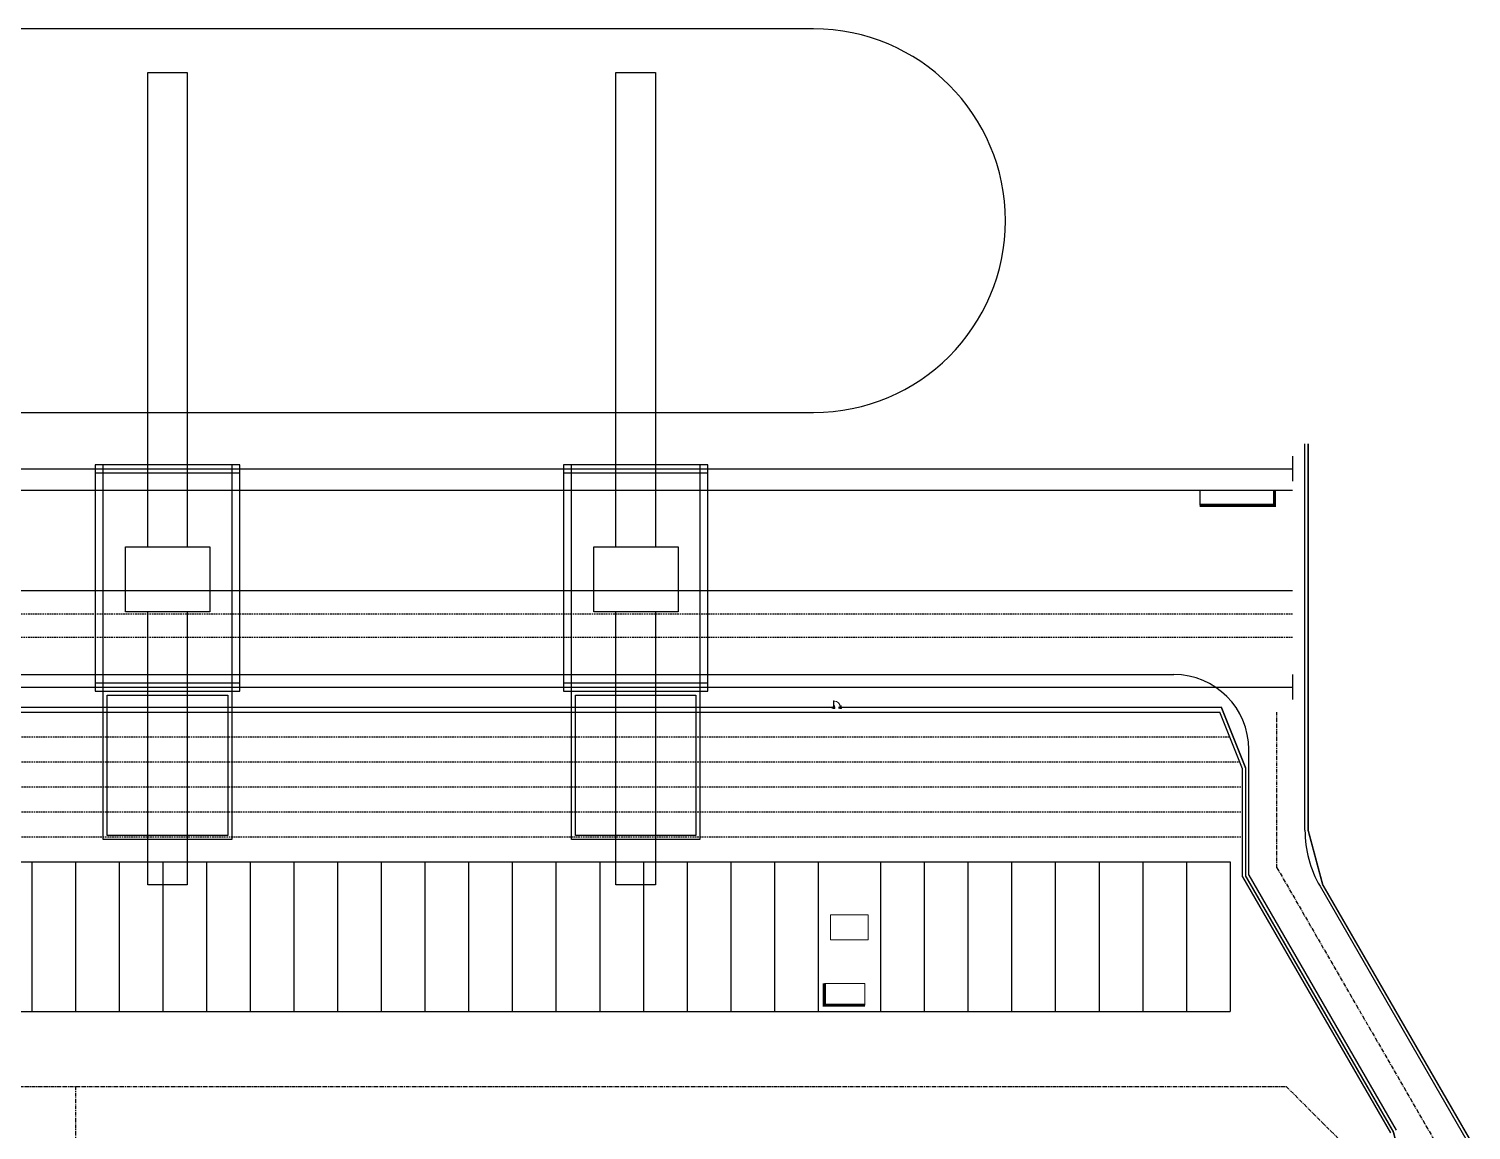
# Model space of a CAD drawing. Header units: millimetres. Extents: x -582 to 479, y -622 to 401.
# Drawn here: x 248.1 to 479.2, y 224 to 400.6 of the extents above; entities that cross this region are included whole.
import ezdxf

# ---------------------------------------------------------------- set-up
doc = ezdxf.new("R2010")
doc.units = ezdxf.units.MM
for name, pattern in [('CENTER', [50.8, 31.75, -6.35, 6.35, -6.35]), ('DASH', [0.35, 0.25, -0.1]), ('DASHED', [19.05, 12.7, -6.35])]:
    doc.linetypes.add(name, pattern=pattern)
for name, color, linetype in [('0001-佛渡-工艺-方案一-围网', 40, 'Continuous'), ('0001-佛渡-工艺-方案一-设备', 40, 'Continuous'), ('0001-佛渡-平面-方案一-围墙', 3, 'Continuous'), ('0001-佛渡-平面-方案一-建筑', 6, 'Continuous'), ('0001-佛渡-平面-方案一-舱盖板', 5, 'Continuous'), ('0001-佛渡-平面-方案一-轨道', 4, 'Continuous'), ('0001-佛渡-平面-方案一-辅建区', 8, 'Continuous'), ('0001-佛渡-平面-方案一道路中心线', 11, 'Continuous'), ('0001-佛渡-平面-方案一道路边界', 7, 'Continuous'), ('TX-箱区维修及人行门禁', 5, 'Continuous')]:
    doc.layers.add(name, color=color, linetype=linetype)
doc.linetypes.add('FENCELINE1', pattern='A,6.35,-2.54,[133,ltypeshp.shx,S=2.54,R=0,X=-2.54,Y=0],-2.54,25.4', length=36.83)
doc.linetypes.add('FENCELINE2', pattern='A,0.25,-0.1,[132,ltypeshp.shx,S=0.1,R=0,X=-0.1,Y=0],-0.1,1', length=1.45)

# ---------------------------------------------------------------- blocks, each defined once
blk = doc.blocks.new('QC')
at = {"color": 6}
for p, q in [((-388.3, 83.48), (-388.3, 159.5)), ((-388.3, 159.5), (-381.95, 159.5)), ((-381.95, 159.5), (-381.95, 83.48)), ((-396.7, 96), (-373.55, 96)), ((-388.3, 29.29), (-388.3, 73.05)), ((-381.95, 73.05), (-381.95, 29.29)), ((-396.7, 61), (-373.55, 61)), ((-381.95, 36.57), (-388.3, 36.57)), ((-381.95, 29.29), (-388.3, 29.29))]:
    blk.add_line(p, q, dxfattribs=at)
for points in [[(-373.55, 96.64), (-396.7, 96.64), (-396.7, 95.36), (-373.55, 95.36)], [(-395.41, 96.64), (-396.7, 96.64), (-396.7, 60.36), (-395.41, 60.36)], [(-373.55, 96.64), (-374.84, 96.64), (-374.84, 60.36), (-373.55, 60.36)], [(-378.33, 73.05), (-391.84, 73.05), (-391.84, 83.48), (-378.33, 83.48)], [(-373.55, 61.64), (-396.7, 61.64), (-396.7, 60.36), (-373.55, 60.36)], [(-374.84, 36.57), (-395.41, 36.57), (-395.41, 60.36), (-374.84, 60.36)], [(-375.48, 37.21), (-394.77, 37.21), (-394.77, 59.71), (-375.48, 59.71)]]:
    blk.add_lwpolyline(points, close=True, dxfattribs=at)
blk = doc.blocks.new('人行维修门')
h = blk.add_hatch(color=8)
h.dxf.hatch_style = 1
h.paths.add_polyline_path([(140.99, 663.41), (141.06, 663.41), (141.06, 663.56), (140.91, 663.56), (140.91, 663.41)])
h.paths.add_polyline_path([(142.04, 663.41), (142.11, 663.41), (142.11, 663.56), (141.96, 663.56), (141.96, 663.41)])
at = {"color": 8, "linetype": 'DASH'}
for p, q in [((141.16, 663.66), (140.81, 663.66)), ((140.81, 663.31), (140.81, 663.66)), ((141.16, 663.31), (140.81, 663.31)), ((141.16, 663.31), (141.16, 663.66)), ((142.21, 663.66), (141.86, 663.66)), ((141.86, 663.31), (141.86, 663.66)), ((142.21, 663.31), (141.86, 663.31)), ((142.21, 663.31), (142.21, 663.66))]:
    blk.add_line(p, q, dxfattribs=at)
at = {"color": 8, "extrusion": (0, 0, -1)}
for p, q in [((141.06, 664.5), (141.01, 664.5)), ((141.01, 663.52), (141.01, 664.5)), ((141.01, 663.52), (141.03, 663.52)), ((141.03, 663.52), (141.03, 664.5))]:
    blk.add_line(p, q, dxfattribs=at)
at = {"color": 8}
for points in [[(140.99, 663.41), (141.06, 663.41), (141.06, 663.56), (140.91, 663.56), (140.91, 663.41), (140.99, 663.41)], [(142.04, 663.41), (142.11, 663.41), (142.11, 663.56), (141.96, 663.56), (141.96, 663.41), (142.04, 663.41)]]:
    blk.add_lwpolyline(points, dxfattribs=at)
at = {"color": 8, "lineweight": 13, "extrusion": (0, 0, -1)}
blk.add_arc((-141.04, 663.52), 0.975, 91.4692, 180, dxfattribs=at)

msp = doc.modelspace()

# ---------------------------------------------------------------- linework, layer by layer
at = {"layer": '0001-佛渡-工艺-方案一-围网', "linetype": 'FENCELINE2', "ltscale": 0.25, "const_width": 0.25}
for points in [[(376.89, 291.8), (228.29, 291.8)], [(465.07, 125.3), (469.07, 125.3), (469.07, 215.03), (466.72, 223.78), (443.07, 264.75), (443.07, 282.05), (439.17, 291.8), (378.29, 291.8)]]:
    msp.add_lwpolyline(points, dxfattribs=at)
at = {"layer": '0001-佛渡-平面-方案一-围墙', "color": 40, "linetype": 'FENCELINE1', "ltscale": 0.02, "const_width": 0.25}
msp.add_lwpolyline([(278.57, -489.55), (278.57, -88.57), (294.94, -72.2), (473.16, -72.2), (479.07, -66.29), (479.07, 222.4), (455.41, 263.37), (453.07, 272.12), (453.07, 334.05)], dxfattribs=at)
at = {"layer": '0001-佛渡-平面-方案一-建筑'}
for p, q in [((435.7, 326.53), (435.7, 324.18)), ((447.7, 326.53), (435.7, 326.53)), ((447.7, 324.18), (447.7, 326.53))]:
    msp.add_line(p, q, dxfattribs=at)
at = {"layer": '0001-佛渡-平面-方案一-建筑', "const_width": 0.5, "elevation": -0.48}
msp.add_lwpolyline([(435.7, 324.18), (447.7, 324.18), (447.7, 326.53)], dxfattribs=at)
at = {"layer": '0001-佛渡-平面-方案一-建筑', "lineweight": 5}
msp.add_lwpolyline([(382.57, 258.55), (376.57, 258.55), (376.57, 254.55), (382.57, 254.55), (382.57, 258.55)], dxfattribs=at)
at = {"layer": '0001-佛渡-平面-方案一-建筑', "lineweight": 5, "const_width": 0.5}
msp.add_lwpolyline([(375.57, 247.55), (375.57, 244.05), (382.07, 244.05)], dxfattribs=at)
at = {"layer": '0001-佛渡-平面-方案一-建筑', "lineweight": 5}
msp.add_lwpolyline([(375.57, 247.55), (382.07, 247.55), (382.07, 244.05), (375.57, 244.05)], close=True, dxfattribs=at)
at = {"layer": '0001-佛渡-平面-方案一-舱盖板', "color": 5}
msp.add_line((-491.43, 310.55), (450.57, 310.55), dxfattribs=at)
msp.add_lwpolyline([(450.57, 326.55), (-491.43, 326.55)], dxfattribs=at)
at = {"layer": '0001-佛渡-平面-方案一-轨道'}
for p, q in [((450.57, 332.05), (450.57, 328.05)), ((450.57, 297.05), (450.57, 293.05))]:
    msp.add_line(p, q, dxfattribs=at)
at = {"layer": '0001-佛渡-平面-方案一-轨道', "color": 4}
for p, q in [((-491.43, 330.05), (450.57, 330.05)), ((-491.43, 295.05), (450.57, 295.05))]:
    msp.add_line(p, q, dxfattribs=at)
at = {"layer": '0001-佛渡-平面-方案一-辅建区', "color": 7, "ltscale": 5, "flags": 128}
msp.add_lwpolyline([(68.98, 400.55, 0.149436), (4.57, 369.8, 0.149436), (68.98, 339.05), (373.82, 339.05, 1), (373.82, 400.55), (68.98, 400.55)], format="xyb", dxfattribs=at)
at = {"layer": '0001-佛渡-平面-方案一道路中心线', "color": 11, "linetype": 'DASHED', "ltscale": 0.02}
for p, q in [((-469.43, 306.8), (450.57, 306.8)), ((-469.43, 303.05), (450.57, 303.05)), ((-454.43, 287.05), (440.53, 287.05)), ((-454.43, 283.05), (442.13, 283.05)), ((-454.43, 279.05), (442.57, 279.05)), ((-454.43, 275.05), (442.57, 275.05)), ((-454.43, 271.05), (442.57, 271.05))]:
    msp.add_line(p, q, dxfattribs=at)
at = {"layer": '0001-佛渡-平面-方案一道路边界'}
for p, q in [((452.57, 272.12), (452.57, 334.05)), ((-457.43, 297.05), (431.57, 297.05)), ((442.57, 281.96), (438.93, 291.05)), ((443.57, 264.88), (443.57, 285.05)), ((442.57, 264.61), (442.57, 281.96)), ((248.57, 267.05), (248.57, 243.05)), ((255.57, 267.05), (255.57, 243.05)), ((262.57, 267.05), (262.57, 243.05)), ((269.57, 267.05), (269.57, 243.05)), ((276.57, 267.05), (276.57, 243.05)), ((283.57, 267.05), (283.57, 243.05)), ((290.57, 267.05), (290.57, 243.05)), ((297.57, 267.05), (297.57, 243.05)), ((304.57, 267.05), (304.57, 243.05)), ((311.57, 267.05), (311.57, 243.05)), ((318.57, 267.05), (318.57, 243.05)), ((325.57, 267.05), (325.57, 243.05)), ((332.57, 267.05), (332.57, 243.05)), ((339.57, 267.05), (339.57, 243.05)), ((346.57, 267.05), (346.57, 243.05)), ((353.57, 267.05), (353.57, 243.05)), ((360.57, 267.05), (360.57, 243.05)), ((367.57, 267.05), (367.57, 243.05)), ((374.57, 267.05), (374.57, 243.05)), ((384.57, 267.05), (384.57, 243.05)), ((391.57, 267.05), (391.57, 243.05)), ((398.57, 267.05), (398.57, 243.05)), ((405.57, 267.05), (405.57, 243.05)), ((412.57, 267.05), (412.57, 243.05)), ((419.57, 267.05), (419.57, 243.05)), ((426.57, 267.05), (426.57, 243.05)), ((433.57, 267.05), (433.57, 243.05)), ((440.57, 267.05), (440.57, 243.05)), ((442.57, 264.61), (466.26, 223.58)), ((443.57, 264.88), (467.16, 224.03)), ((454.98, 263.12), (478.57, 222.26))]:
    msp.add_line(p, q, dxfattribs=at)
at = {"layer": '0001-佛渡-平面-方案一道路边界', "color": 7}
for p, q in [((-464.79, 291.05), (438.93, 291.05)), ((-447.93, 267.05), (440.57, 267.05)), ((-447.93, 243.05), (440.57, 243.05))]:
    msp.add_line(p, q, dxfattribs=at)
at = {"layer": '0001-佛渡-平面-方案一道路边界', "color": 11, "linetype": 'CENTER', "ltscale": 0.02}
for p, q in [((448.07, 266.09), (448.07, 291.05)), ((448.07, 266.09), (474.07, 221.06)), ((-448.43, 231.05), (449.54, 231.05)), ((255.57, 231.05), (255.57, -40.95)), ((449.54, 231.05), (462.57, 218.02))]:
    msp.add_line(p, q, dxfattribs=at)
at = {"layer": '0001-佛渡-平面-方案一道路边界'}
for centre, radius, start, end in [((431.57, 285.05), 12, 0, 90), ((470.57, 272.12), 18, 180, 210)]:
    msp.add_arc(centre, radius, start, end, dxfattribs=at)

# ---------------------------------------------------------------- block references
at = {"layer": '0001-佛渡-工艺-方案一-设备', "color": 6, "rotation": 1.7388966619e-06}
msp.add_blockref('QC', (655.45, 234.05), dxfattribs=at)
at = {"layer": '0001-佛渡-工艺-方案一-设备', "rotation": 1.7388966619e-06}
msp.add_blockref('QC', (730.45, 234.05), dxfattribs=at)
at = {"layer": 'TX-箱区维修及人行门禁'}
msp.add_blockref('人行维修门', (236.08, -371.68), dxfattribs=at)

doc.saveas('drawing.dxf')
